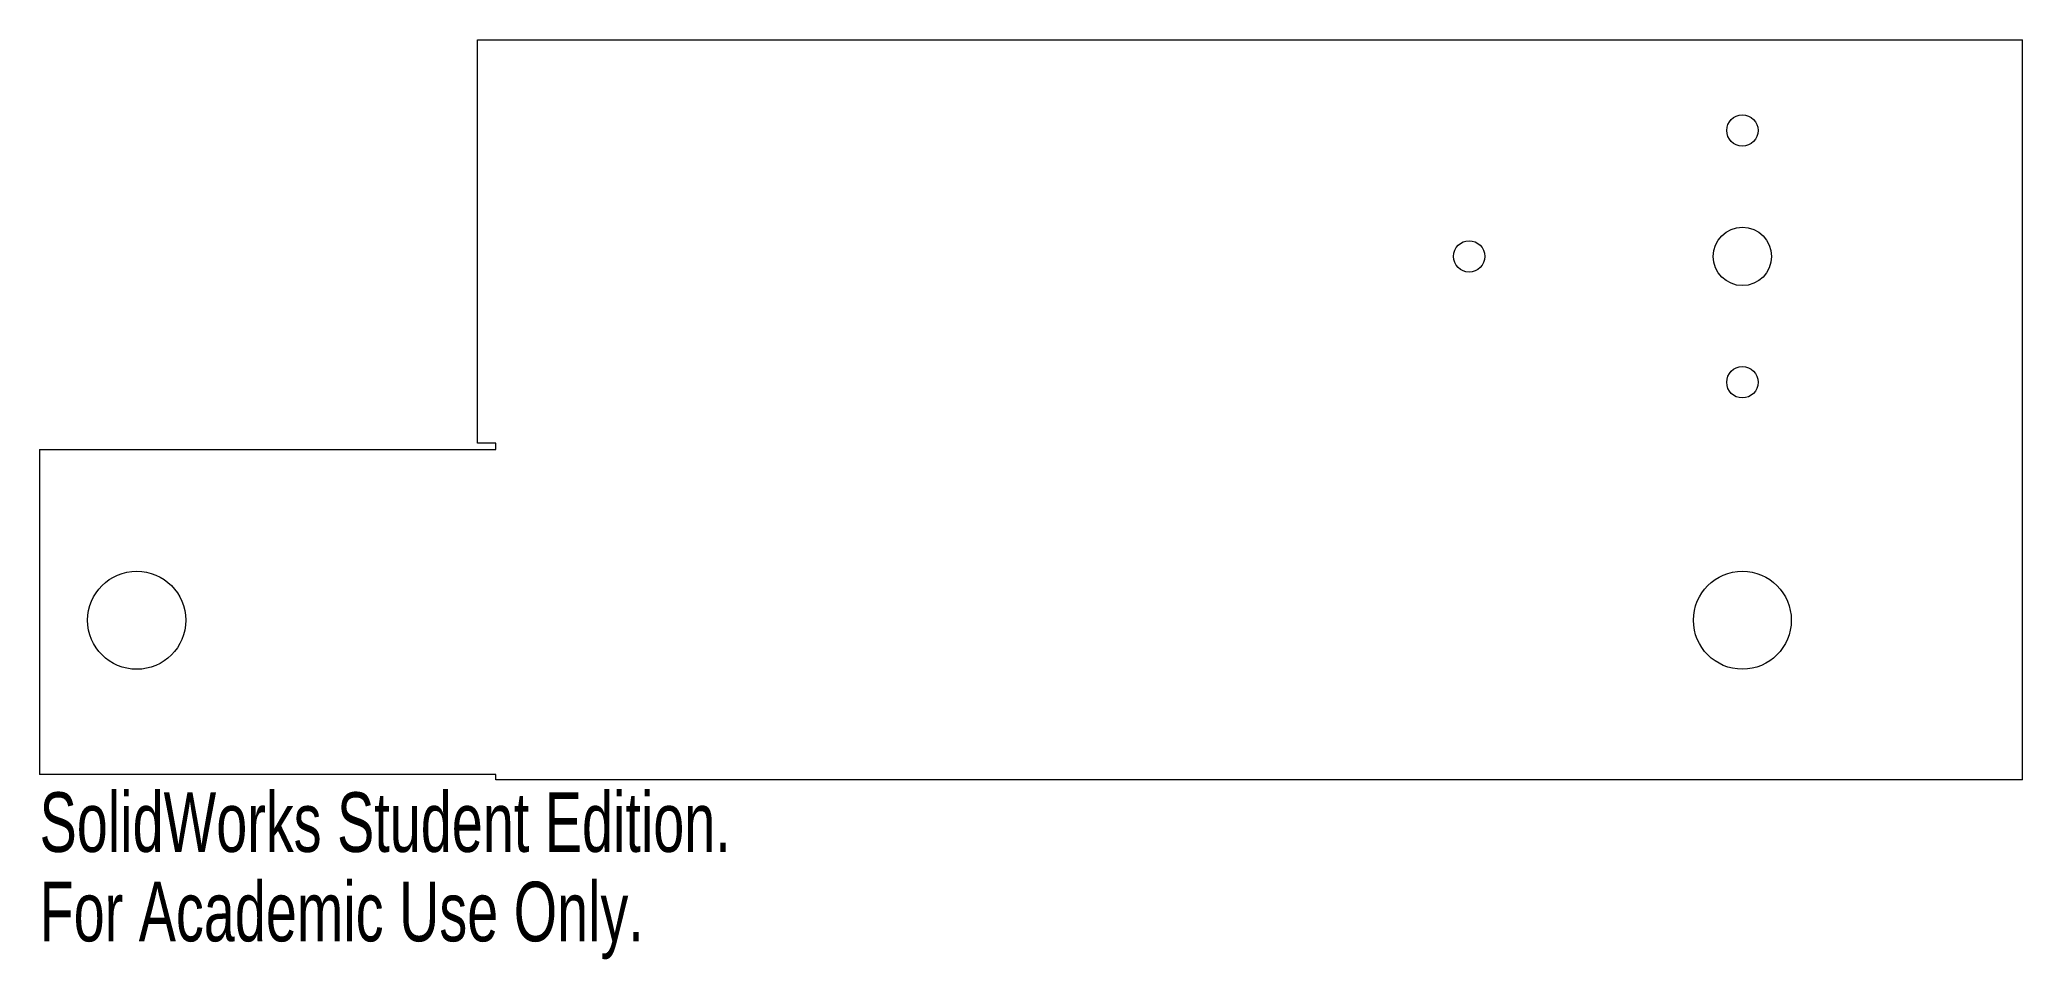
# Model space of a CAD drawing. Header units: millimetres. Extents: x -73 to 88, y -45 to 30.
import ezdxf

# ---------------------------------------------------------------- set-up
doc = ezdxf.new("R2010")
doc.units = ezdxf.units.MM
doc.styles.add('SLDTEXTSTYLE0', font='TXT', dxfattribs={"width": 0.7})

msp = doc.modelspace()

# ---------------------------------------------------------------- linework, layer by layer
at = {"color": 7, "linetype": 'Continuous', "lineweight": 15}
for p, q in [((-37.5, 30), (87.86, 30)), ((-37.5, -2.72), (-37.5, 30)), ((87.86, -30), (87.86, 30)), ((-36, -2.72), (-37.5, -2.72)), ((-36, -3.22), (-36, -2.72)), ((-73.02, -3.22), (-36, -3.22)), ((-73.02, -3.22), (-73.02, -29.59)), ((-36, -29.59), (-73.02, -29.59)), ((-36, -30), (-36, -29.59)), ((87.86, -30), (-36, -30))]:
    msp.add_line(p, q, dxfattribs=at)
for centre, radius in [((65.14, 22.64), 1.27), ((65.14, 12.43), 2.37), ((42.97, 12.43), 1.27), ((65.14, 2.22), 1.27), ((-65.14, -17.07), 3.98), ((65.14, -17.07), 3.97)]:
    msp.add_circle(centre, radius, dxfattribs=at)

# ---------------------------------------------------------------- texts
at = {"color": 7, "linetype": 'Continuous', "char_height": 4.8336, "attachment_point": 1, "style": 'SLDTEXTSTYLE0'}
for s, insert in [('SolidWorks Student Edition.', (-73.02, -31.02)), ('For Academic Use Only.', (-73.02, -38.27))]:
    msp.add_mtext(s, dxfattribs=dict(at, insert=insert))

doc.saveas('drawing.dxf')
